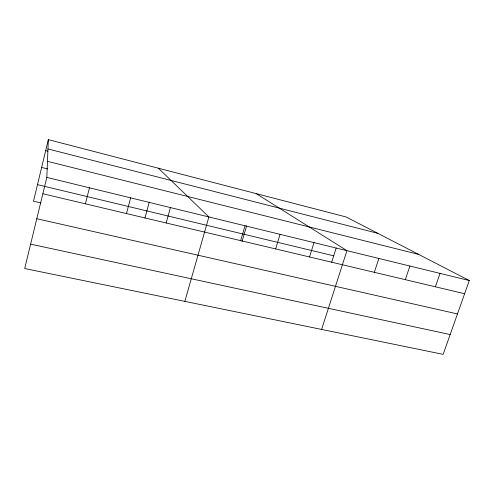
<?xml version="1.0" encoding="UTF-8"?>
<svg xmlns="http://www.w3.org/2000/svg" width="494" height="494" viewBox="0 0 494 494"><rect width="100%" height="100%" fill="white"/><g stroke="black" fill="none" stroke-linecap="round" stroke-linejoin="round"><path stroke-width="0.74" d="M46.831 177.402L48.338 139.641L346.084 216.959L469.3 280.536L443.143 354.359L24.7 268.526L46.831 177.402L469.3 280.536M48.338 139.641L33.499 201.2L40.928 202.929M85.394 203.824L89.457 187.806M126.47 213.569L130.626 197.859M144.964 218.076L149.287 202.021M166.182 222.979L170.418 207.573M184.836 301.371L208.888 216.965L158.395 168.219M240.664 240.64L245.036 225.789M242.054 241.436L246.66 225.807M275.627 248.927L280.061 234.341M309.528 256.966L314.011 242.628M331.653 262.252L336.186 248.025M321.619 329.43L346.942 250.668L256.158 193.605M374.316 272.324L378.892 258.467M405.296 279.672L409.909 266.038M435.387 286.804L440.031 273.392M30.622 244.147L450.158 334.555M36.797 218.725L457.463 313.943M42.861 193.747L464.626 293.732M37.495 184.645L333.703 255.812M41.638 167.447L47.609 168.923M47.473 161.328L418.628 254.391M47.967 148.953L377.848 233.347M45.695 150.614L47.881 151.17"/></g></svg>
